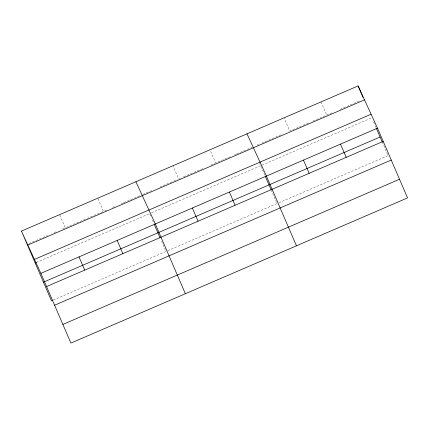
<?xml version="1.0" encoding="UTF-8"?>
<svg xmlns="http://www.w3.org/2000/svg" width="429" height="429" viewBox="0 0 429 429"><rect width="100%" height="100%" fill="white"/><g stroke="black" fill="none" stroke-linecap="round" stroke-linejoin="round"><path stroke-width="0.32" stroke-dasharray="2.15 1.61" d="M28.99 243.516L47.447 235.553M54.22 232.636L56.065 231.837M62.832 228.92L64.677 228.121M102.831 211.669L65.294 227.858L59.604 214.639M106.526 210.076L103.448 211.406L97.758 198.187M112.677 207.422L114.527 206.628M121.294 203.705L123.139 202.912M123.756 202.644L140.369 195.479M142.814 194.428L152.526 190.235M159.813 187.098L177.418 179.504M180.453 178.196L178.63 178.979L172.941 165.766M183.489 176.882L203.523 168.243M210.805 165.106L215.058 163.272M230.234 156.724L215.664 163.009L209.969 149.791M234.481 154.89L236.304 154.108M236.91 153.845L252.086 147.303M256.944 145.206L258.762 144.423M261.797 143.114L281.226 134.733M308.542 122.951L289.725 131.07L284.036 117.852M312.795 121.117L332.824 112.478M340.111 109.341L359.54 100.96M36.406 262.435L149.635 213.604M151.453 212.816L260.725 165.691L259.69 163.283M261.942 165.17L371.82 117.782M53.33 300.037L165.943 251.474L161.02 240.042M167.766 250.686L277.037 203.561L271.337 190.326M278.855 202.778L388.127 155.652L382.689 143.018M373.632 121.986L375.96 127.392M321.064 101.882L326.753 115.101M260.988 166.291L265.122 175.901M149.893 214.205L150.67 216.007M152.477 220.206L154.032 223.809"/><path stroke-width="0.64" d="M21.45 231.097L358.097 85.913L377.515 128.164L407.55 197.903L70.903 343.087L40.873 273.348L21.45 231.097L51.485 300.836L52.713 300.305M27.858 245.039L364.505 99.855M34.459 259.406L371.106 114.221M35.173 262.966L36.406 262.435M40.873 273.348L377.515 128.164M43.452 282.18L380.094 137.001M46.563 286.567L383.21 141.382M54.596 305.217L391.243 160.033M62.87 324.437L399.517 179.252M247.002 133.821L266.425 176.078L296.455 245.817M135.907 181.735L155.33 223.986L185.366 293.726M358.097 85.913L363.009 97.324M376.474 128.593L382.427 142.412M340.487 144.133L346.176 157.352M303.453 160.103L309.143 173.321M265.385 176.501L271.074 189.725M229.392 192.047L235.081 205.26M192.358 208.017L198.053 221.23M154.29 224.41L159.985 237.634M117.176 240.438L122.871 253.657M79.022 256.896L84.717 270.109"/></g></svg>
